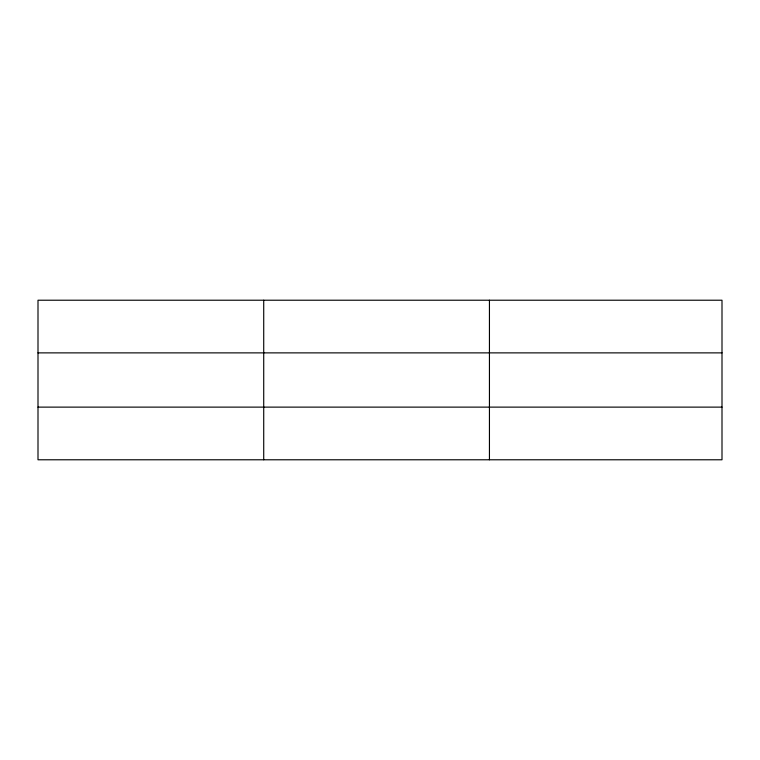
<?xml version="1.0" encoding="UTF-8"?>
<svg xmlns="http://www.w3.org/2000/svg" width="760" height="760" viewBox="0 0 760 760"><rect width="100%" height="100%" fill="white"/><g stroke="black" fill="none" stroke-linecap="round" stroke-linejoin="round"><path stroke-width="1.14" d="M263.72 300.219L263.72 459.781M489.44 300.219L489.44 459.781M722 352.877L722 300.219L38 300.219L38 459.781L722 459.781L722 352.877L38 352.877M38 407.123L722 407.123"/></g></svg>
